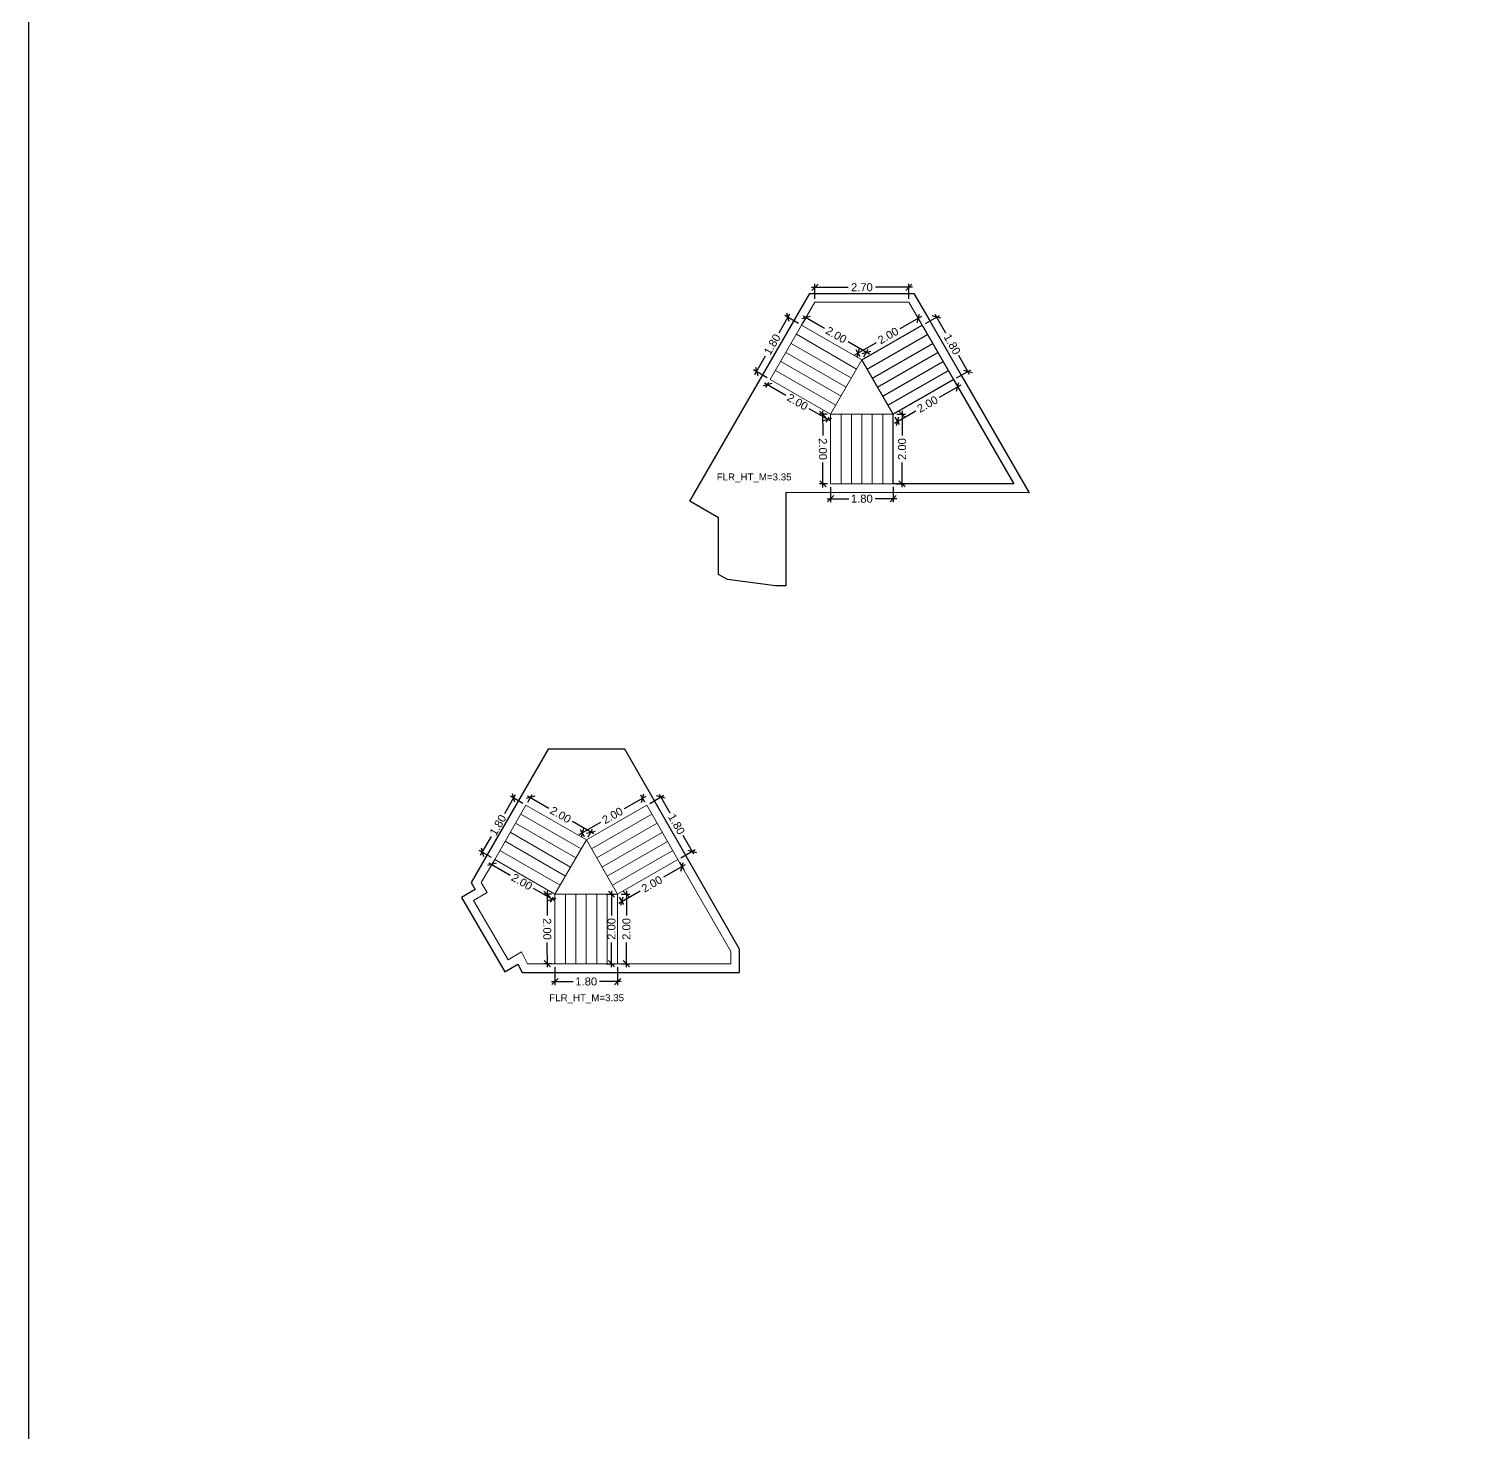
# Model space of a CAD drawing. Header units: metres. Extents: x 256329 to 886268, y -249371 to 355.
# Drawn here: x 281745.88 to 281787.55, y -559.61 to -519.28 of the extents above; entities that cross this region are included whole.
import ezdxf

# ---------------------------------------------------------------- set-up
doc = ezdxf.new("R2010")
doc.units = ezdxf.units.M
doc.header["$MEASUREMENT"] = 0
doc.header["$PDMODE"] = 35
doc.linetypes.add('CONTINOUS', pattern=[0])
doc.layers.get('0').update_dxf_attribs({"lineweight": 18})
doc.layers.get('Defpoints').update_dxf_attribs({"lineweight": 20})
for name, color, linetype in [('BLK_1_FLR_35_STAIR_1', 7, 'Continuous'), ('BLK_1_FLR_35_STAIR_2', 7, 'Continuous'), ('BLK_1_FLR_35_STAIR_2_FLIGHT_2', 7, 'Continuous'), ('BLK_1_FLR_35_STAIR_2_LANDING_2', 7, 'Continuous')]:
    doc.layers.add(name, color=color, linetype=linetype)
for name, color, linetype, lineweight in [('BLK_1_FLR_35_STAIR_1_FLIGHT_1', 7, 'Continuous', 0), ('BLK_1_FLR_35_STAIR_1_FLIGHT_2', 7, 'Continuous', 0), ('BLK_1_FLR_35_STAIR_1_FLIGHT_3', 7, 'Continuous', 0), ('BLK_1_FLR_35_STAIR_1_LANDING_1', 7, 'Continuous', 0), ('BLK_1_FLR_35_STAIR_1_LANDING_2', 7, 'Continuous', 0), ('BLK_1_FLR_35_STAIR_2_FLIGHT_1', 1, 'Continuous', 0), ('BLK_1_FLR_35_STAIR_2_FLIGHT_3', 7, 'Continuous', 0), ('BLK_1_FLR_35_STAIR_2_LANDING_1', 7, 'Continuous', 0)]:
    doc.layers.add(name, color=color, linetype=linetype, lineweight=lineweight)
doc.layers.add('SPA COMMENT', color=7, linetype='Continuous', true_color=0xeb0505)
doc.styles.get("Standard").update_dxf_attribs({"font": 'arial.ttf'})
doc.dimstyles.new('METRIC DIM', dxfattribs={"dimtxt": 0.23, "dimasz": 0.18, "dimexe": 0.1, "dimexo": 0.1, "dimgap": 0.09, "dimtad": 0, "dimzin": 0, "dimdsep": 46, "dimtxsty": 'Standard', "dimblk": 'OBLIQUE', "dimcen": 0, "dimdle": 0.1, "dimclrd": 147, "dimclre": 147, "dimclrt": 7, "dimadec": 0, "dimazin": 0, "dimtfac": 1, "dimtofl": 0, "dimtmove": 0, "dimatfit": 2, "dimfxl": 0.125, "dimtolj": 1, "dimtzin": 0, "dimarcsym": 0})

# ---------------------------------------------------------------- blocks, each defined once
blk = doc.blocks.new('_Oblique')
at = {"color": 0, "linetype": 'ByBlock', "lineweight": -2}
blk.add_line((-0.5, -0.5), (0.5, 0.5), dxfattribs=at)
blk = doc.blocks.new('*D371')
at = {"layer": 'BLK_1_FLR_35_STAIR_1_FLIGHT_2', "color": 147, "lineweight": -2, "transparency": 16777216}
for p, q in [((281760.99111, -546.251403), (281760.990926, -546.763375)), ((281762.79111, -546.252051), (281762.790926, -546.764022)), ((281760.890962, -546.663339), (281761.513462, -546.663563)), ((281762.890962, -546.664058), (281762.268462, -546.663834))]:
    blk.add_line(p, q, dxfattribs=at)
at = {"layer": 'Defpoints', "color": 0, "linetype": 'CONTINOUS', "transparency": 16777216}
for p in [(281760.991146, -546.151403, 0.042641), (281762.791146, -546.152051, 0.042641), (281762.790962, -546.664022)]:
    blk.add_point(p, dxfattribs=at)
at = {"layer": 'BLK_1_FLR_35_STAIR_1_FLIGHT_2', "color": 147, "linetype": 'CONTINOUS', "lineweight": -2, "transparency": 16777216, "xscale": 0.18, "yscale": 0.18, "zscale": 0.18}
for p, rotation in [((281760.990962, -546.663375), 179.979403), ((281762.790962, -546.664022), 359.979403)]:
    blk.add_blockref('_Oblique', p, dxfattribs=dict(at, rotation=rotation))
at = {"layer": 'BLK_1_FLR_35_STAIR_1_FLIGHT_2', "color": 7, "linetype": 'CONTINOUS', "transparency": 16777216, "insert": (281761.890962, -546.663698), "char_height": 0.23, "attachment_point": 5, "rotation": 359.9794033}
blk.add_mtext('\\A1;1.80', dxfattribs=at)
blk = doc.blocks.new('*D372')
at = {"layer": 'BLK_1_FLR_35_STAIR_1_FLIGHT_3', "color": 147, "lineweight": -2, "transparency": 16777216}
for p, q in [((281760.209023, -541.506351), (281760.336161, -541.285233)), ((281760.199624, -541.322079), (281760.81555, -541.676222)), ((281762.108166, -542.419448), (281761.49224, -542.065304)), ((281761.944182, -542.504029), (281762.07132, -542.282911))]:
    blk.add_line(p, q, dxfattribs=at)
at = {"layer": 'Defpoints', "color": 0, "linetype": 'CONTINOUS', "transparency": 16777216}
for p in [(281760.159178, -541.593042, 0.042641), (281762.021474, -542.369603), (281761.894336, -542.59072, 0.042641)]:
    blk.add_point(p, dxfattribs=at)
at = {"layer": 'BLK_1_FLR_35_STAIR_1_FLIGHT_3', "color": 147, "linetype": 'CONTINOUS', "lineweight": -2, "transparency": 16777216, "xscale": 0.18, "yscale": 0.18, "zscale": 0.18}
for p, rotation in [((281760.286315, -541.371924), 150.102044), ((281762.021474, -542.369603), 330.102044)]:
    blk.add_blockref('_Oblique', p, dxfattribs=dict(at, rotation=rotation))
at = {"layer": 'BLK_1_FLR_35_STAIR_1_FLIGHT_3', "color": 7, "linetype": 'CONTINOUS', "transparency": 16777216, "insert": (281761.153895, -541.870763), "char_height": 0.23, "attachment_point": 5, "rotation": 330.1020442}
blk.add_mtext('\\A1;2.00', dxfattribs=at)
blk = doc.blocks.new('*D373')
at = {"layer": 'BLK_1_FLR_35_STAIR_1_FLIGHT_1', "color": 147, "lineweight": -2, "transparency": 16777216}
for p, q in [((281763.578606, -541.50756), (281763.463268, -541.306841)), ((281763.599795, -541.343723), (281762.984441, -541.697322)), ((281761.692293, -542.439824), (281762.307648, -542.086225)), ((281761.844514, -542.504016), (281761.729175, -542.303297))]:
    blk.add_line(p, q, dxfattribs=at)
at = {"layer": 'Defpoints', "color": 0, "linetype": 'CONTINOUS', "transparency": 16777216}
for p in [(281763.513091, -541.393546), (281763.628429, -541.594265, 0.042641), (281761.894336, -542.59072, 0.042641)]:
    blk.add_point(p, dxfattribs=at)
at = {"layer": 'BLK_1_FLR_35_STAIR_1_FLIGHT_1', "color": 147, "linetype": 'CONTINOUS', "lineweight": -2, "transparency": 16777216, "xscale": 0.18, "yscale": 0.18, "zscale": 0.18}
for p, rotation in [((281763.513091, -541.393546), 29.88281300000001), ((281761.778998, -542.390001), 209.882813)]:
    blk.add_blockref('_Oblique', p, dxfattribs=dict(at, rotation=rotation))
at = {"layer": 'BLK_1_FLR_35_STAIR_1_FLIGHT_1', "color": 7, "linetype": 'CONTINOUS', "transparency": 16777216, "insert": (281762.646044, -541.891774), "char_height": 0.23, "attachment_point": 5, "rotation": 29.8828126}
blk.add_mtext('\\A1;2.00', dxfattribs=at)
blk = doc.blocks.new('*D374')
at = {"layer": 'BLK_1_FLR_35_STAIR_1_LANDING_2', "color": 147, "lineweight": -2, "transparency": 16777216}
for p, q in [((281760.891147, -544.151851), (281760.663868, -544.152869)), ((281760.763419, -544.052422), (281760.766597, -544.762238)), ((281760.773268, -546.252619), (281760.770091, -545.542803)), ((281760.900101, -546.15205), (281760.672822, -546.153068))]:
    blk.add_line(p, q, dxfattribs=at)
at = {"layer": 'Defpoints', "color": 0, "linetype": 'CONTINOUS', "transparency": 16777216}
for p in [(281760.991146, -544.151403, 0.042641), (281760.772821, -546.15262), (281761.0001, -546.151603, 0.042641)]:
    blk.add_point(p, dxfattribs=at)
at = {"layer": 'BLK_1_FLR_35_STAIR_1_LANDING_2', "color": 147, "linetype": 'CONTINOUS', "lineweight": -2, "transparency": 16777216, "xscale": 0.18, "yscale": 0.18, "zscale": 0.18}
for p, rotation in [((281760.763867, -544.152421), 90.256477), ((281760.772821, -546.15262), 270.256477)]:
    blk.add_blockref('_Oblique', p, dxfattribs=dict(at, rotation=rotation))
at = {"layer": 'BLK_1_FLR_35_STAIR_1_LANDING_2', "color": 7, "linetype": 'CONTINOUS', "transparency": 16777216, "insert": (281760.768344, -545.15252), "char_height": 0.23, "attachment_point": 5, "rotation": 270.2564771}
blk.add_mtext('\\A1;2.00', dxfattribs=at)
blk = doc.blocks.new('*D375')
at = {"layer": 'BLK_1_FLR_35_STAIR_1_LANDING_2', "color": 147, "lineweight": -2, "transparency": 16777216}
for p, q in [((281759.089215, -543.247016), (281759.703629, -543.601593)), ((281759.209489, -543.23867), (281759.125843, -543.383612)), ((281760.994113, -544.346329), (281760.379699, -543.991752)), ((281760.941163, -544.238015), (281760.857517, -544.382957))]:
    blk.add_line(p, q, dxfattribs=at)
at = {"layer": 'Defpoints', "color": 0, "linetype": 'CONTINOUS', "transparency": 16777216}
for p in [(281759.175827, -543.297), (281759.259473, -543.152058, 0.042641), (281760.991146, -544.151403, 0.042641)]:
    blk.add_point(p, dxfattribs=at)
at = {"layer": 'BLK_1_FLR_35_STAIR_1_LANDING_2', "color": 147, "linetype": 'CONTINOUS', "lineweight": -2, "transparency": 16777216, "xscale": 0.18, "yscale": 0.18, "zscale": 0.18}
for p, rotation in [((281759.175827, -543.297), 150.01084), ((281760.907501, -544.296345), 330.01084)]:
    blk.add_blockref('_Oblique', p, dxfattribs=dict(at, rotation=rotation))
at = {"layer": 'BLK_1_FLR_35_STAIR_1_LANDING_2', "color": 7, "linetype": 'CONTINOUS', "transparency": 16777216, "insert": (281760.041664, -543.796672), "char_height": 0.23, "attachment_point": 5, "rotation": 330.0108404}
blk.add_mtext('\\A1;2.00', dxfattribs=at)
blk = doc.blocks.new('*D376')
at = {"layer": 'BLK_1_FLR_35_STAIR_1_LANDING_1', "color": 147, "lineweight": -2, "transparency": 16777216}
for p, q in [((281764.731538, -543.313251), (281764.116184, -543.66685)), ((281764.575062, -543.241653), (281764.694656, -543.449779)), ((281762.824036, -544.409352), (281763.439391, -544.055753)), ((281762.840969, -544.238108), (281762.960564, -544.446234))]:
    blk.add_line(p, q, dxfattribs=at)
at = {"layer": 'Defpoints', "color": 0, "linetype": 'CONTINOUS', "transparency": 16777216}
for p in [(281764.525239, -543.154948, 0.042641), (281764.644833, -543.363074), (281762.791146, -544.151403, 0.042641)]:
    blk.add_point(p, dxfattribs=at)
at = {"layer": 'BLK_1_FLR_35_STAIR_1_LANDING_1', "color": 147, "linetype": 'CONTINOUS', "lineweight": -2, "transparency": 16777216, "xscale": 0.18, "yscale": 0.18, "zscale": 0.18}
for p, rotation in [((281764.644833, -543.363074), 29.88281300000001), ((281762.910741, -544.359529), 209.882813)]:
    blk.add_blockref('_Oblique', p, dxfattribs=dict(at, rotation=rotation))
at = {"layer": 'BLK_1_FLR_35_STAIR_1_LANDING_1', "color": 7, "linetype": 'CONTINOUS', "transparency": 16777216, "insert": (281763.777787, -543.861302), "char_height": 0.23, "attachment_point": 5, "rotation": 29.8828126}
blk.add_mtext('\\A1;2.00', dxfattribs=at)
blk = doc.blocks.new('*D377')
at = {"layer": 'BLK_1_FLR_35_STAIR_1_LANDING_1', "color": 147, "lineweight": -2, "transparency": 16777216}
for p, q in [((281762.891146, -544.151403), (281763.146797, -544.151403)), ((281763.046797, -544.051403), (281763.046797, -544.761117)), ((281763.046797, -546.251403), (281763.046797, -545.54169)), ((281762.891146, -546.151403), (281763.146797, -546.151403))]:
    blk.add_line(p, q, dxfattribs=at)
at = {"layer": 'Defpoints', "color": 0, "linetype": 'CONTINOUS', "transparency": 16777216}
for p in [(281762.791146, -544.151403, 0.042641), (281762.791146, -546.151403, 0.042641), (281763.046797, -546.151403)]:
    blk.add_point(p, dxfattribs=at)
at = {"layer": 'BLK_1_FLR_35_STAIR_1_LANDING_1', "color": 147, "linetype": 'CONTINOUS', "lineweight": -2, "transparency": 16777216, "xscale": 0.18, "yscale": 0.18, "zscale": 0.18}
for p, rotation in [((281763.046797, -544.151403), 90), ((281763.046797, -546.151403), 270)]:
    blk.add_blockref('_Oblique', p, dxfattribs=dict(at, rotation=rotation))
at = {"layer": 'BLK_1_FLR_35_STAIR_1_LANDING_1', "color": 7, "linetype": 'CONTINOUS', "transparency": 16777216, "insert": (281763.046797, -545.151404), "char_height": 0.23, "attachment_point": 5, "rotation": 90}
blk.add_mtext('\\A1;2.00', dxfattribs=at)
blk = doc.blocks.new('*D378')
at = {"layer": 'BLK_1_FLR_35_STAIR_1_FLIGHT_3', "color": 147, "lineweight": -2, "transparency": 16777216}
for p, q in [((281759.853232, -541.301024), (281759.542084, -541.840184)), ((281760.072566, -541.543058), (281759.716636, -541.337652)), ((281758.85356, -543.033264), (281759.164708, -542.494104)), ((281759.172861, -543.102074), (281758.816931, -542.896668))]:
    blk.add_line(p, q, dxfattribs=at)
at = {"layer": 'Defpoints', "color": 0, "linetype": 'CONTINOUS', "transparency": 16777216}
for p in [(281760.159178, -541.593042, 0.042641), (281758.903543, -542.946652), (281759.259473, -543.152058, 0.042641)]:
    blk.add_point(p, dxfattribs=at)
at = {"layer": 'BLK_1_FLR_35_STAIR_1_FLIGHT_3', "color": 147, "linetype": 'CONTINOUS', "lineweight": -2, "transparency": 16777216, "xscale": 0.18, "yscale": 0.18, "zscale": 0.18}
for p, rotation in [((281759.803248, -541.387636), 60.01084000000001), ((281758.903543, -542.946652), 240.01084)]:
    blk.add_blockref('_Oblique', p, dxfattribs=dict(at, rotation=rotation))
at = {"layer": 'BLK_1_FLR_35_STAIR_1_FLIGHT_3', "color": 7, "linetype": 'CONTINOUS', "transparency": 16777216, "insert": (281759.353396, -542.167144), "char_height": 0.23, "attachment_point": 5, "rotation": 60.0108404}
blk.add_mtext('\\A1;1.80', dxfattribs=at)
blk = doc.blocks.new('*D379')
at = {"layer": 'BLK_1_FLR_35_STAIR_1_FLIGHT_1', "color": 147, "lineweight": -2, "transparency": 16777216}
for p, q in [((281763.715134, -541.544442), (281764.124257, -541.309349)), ((281763.98773, -541.272467), (281764.297876, -541.812203)), ((281764.984185, -543.00656), (281764.674038, -542.466823)), ((281764.611943, -543.105125), (281765.021067, -542.870032))]:
    blk.add_line(p, q, dxfattribs=at)
at = {"layer": 'Defpoints', "color": 0, "linetype": 'CONTINOUS', "transparency": 16777216}
for p in [(281763.628429, -541.594265, 0.042641), (281764.934362, -542.919855), (281764.525239, -543.154948, 0.042641)]:
    blk.add_point(p, dxfattribs=at)
at = {"layer": 'BLK_1_FLR_35_STAIR_1_FLIGHT_1', "color": 147, "linetype": 'CONTINOUS', "lineweight": -2, "transparency": 16777216, "xscale": 0.18, "yscale": 0.18, "zscale": 0.18}
for p, rotation in [((281764.037552, -541.359172), 119.882813), ((281764.934362, -542.919855), 299.882813)]:
    blk.add_blockref('_Oblique', p, dxfattribs=dict(at, rotation=rotation))
at = {"layer": 'BLK_1_FLR_35_STAIR_1_FLIGHT_1', "color": 7, "linetype": 'CONTINOUS', "transparency": 16777216, "insert": (281764.485957, -542.139513), "char_height": 0.23, "attachment_point": 5, "rotation": 299.8828126}
blk.add_mtext('\\A1;1.80', dxfattribs=at)
blk = doc.blocks.new('*D380')
at = {"layer": 'BLK_1_FLR_35_STAIR_2_FLIGHT_2', "color": 147, "lineweight": -2, "transparency": 16777216}
for p, q in [((281771.636831, -527.748724), (281772.045954, -527.513631)), ((281771.909427, -527.476749), (281772.219574, -528.016485)), ((281772.905882, -529.210842), (281772.595735, -528.671105)), ((281772.533641, -529.309407), (281772.942764, -529.074314))]:
    blk.add_line(p, q, dxfattribs=at)
at = {"layer": 'Defpoints', "color": 0, "linetype": 'CONTINOUS', "transparency": 16777216}
for p in [(281771.550126, -527.798547, 0.042641), (281772.856059, -529.124137), (281772.446936, -529.35923, 0.042641)]:
    blk.add_point(p, dxfattribs=at)
at = {"layer": 'BLK_1_FLR_35_STAIR_2_FLIGHT_2', "color": 147, "linetype": 'CONTINOUS', "lineweight": -2, "transparency": 16777216, "xscale": 0.18, "yscale": 0.18, "zscale": 0.18}
for p, rotation in [((281771.95925, -527.563454), 119.882813), ((281772.856059, -529.124137), 299.882813)]:
    blk.add_blockref('_Oblique', p, dxfattribs=dict(at, rotation=rotation))
at = {"layer": 'BLK_1_FLR_35_STAIR_2_FLIGHT_2', "color": 7, "linetype": 'CONTINOUS', "transparency": 16777216, "insert": (281772.407655, -528.343795), "char_height": 0.23, "attachment_point": 5, "rotation": 299.8828126}
blk.add_mtext('\\A1;1.80', dxfattribs=at)
blk = doc.blocks.new('*D381')
at = {"layer": 'BLK_1_FLR_35_STAIR_2_LANDING_1', "color": 147, "lineweight": -2, "transparency": 16777216}
for p, q in [((281768.121321, -527.526361), (281768.737247, -527.880504)), ((281768.130721, -527.710633), (281768.257858, -527.489515)), ((281770.029863, -528.62373), (281769.413937, -528.269586)), ((281769.865879, -528.708311), (281769.993017, -528.487193))]:
    blk.add_line(p, q, dxfattribs=at)
at = {"layer": 'Defpoints', "color": 0, "linetype": 'CONTINOUS', "transparency": 16777216}
for p in [(281768.080875, -527.797324, 0.042641), (281769.816034, -528.795002, 0.042641), (281769.943172, -528.573884)]:
    blk.add_point(p, dxfattribs=at)
at = {"layer": 'BLK_1_FLR_35_STAIR_2_LANDING_1', "color": 147, "linetype": 'CONTINOUS', "lineweight": -2, "transparency": 16777216, "xscale": 0.18, "yscale": 0.18, "zscale": 0.18}
for p, rotation in [((281768.208013, -527.576206), 150.102044), ((281769.943172, -528.573884), 330.102044)]:
    blk.add_blockref('_Oblique', p, dxfattribs=dict(at, rotation=rotation))
at = {"layer": 'BLK_1_FLR_35_STAIR_2_LANDING_1', "color": 7, "linetype": 'CONTINOUS', "transparency": 16777216, "insert": (281769.075592, -528.075045), "char_height": 0.23, "attachment_point": 5, "rotation": 330.1020442}
blk.add_mtext('\\A1;2.00', dxfattribs=at)
blk = doc.blocks.new('*D382')
at = {"layer": 'BLK_1_FLR_35_STAIR_2_FLIGHT_2', "color": 147, "lineweight": -2, "transparency": 16777216}
for p, q in [((281771.521492, -527.548005), (281770.906138, -527.901604)), ((281771.500303, -527.711842), (281771.384965, -527.511123)), ((281769.613991, -528.644106), (281770.229345, -528.290507)), ((281769.766211, -528.708298), (281769.650873, -528.507579))]:
    blk.add_line(p, q, dxfattribs=at)
at = {"layer": 'Defpoints', "color": 0, "linetype": 'CONTINOUS', "transparency": 16777216}
for p in [(281771.434788, -527.597828), (281771.550126, -527.798547, 0.042641), (281769.816034, -528.795002, 0.042641)]:
    blk.add_point(p, dxfattribs=at)
at = {"layer": 'BLK_1_FLR_35_STAIR_2_FLIGHT_2', "color": 147, "linetype": 'CONTINOUS', "lineweight": -2, "transparency": 16777216, "xscale": 0.18, "yscale": 0.18, "zscale": 0.18}
for p, rotation in [((281771.434788, -527.597828), 29.88281300000001), ((281769.700695, -528.594283), 209.882813)]:
    blk.add_blockref('_Oblique', p, dxfattribs=dict(at, rotation=rotation))
at = {"layer": 'BLK_1_FLR_35_STAIR_2_FLIGHT_2', "color": 7, "linetype": 'CONTINOUS', "transparency": 16777216, "insert": (281770.567742, -528.096056), "char_height": 0.23, "attachment_point": 5, "rotation": 29.8828126}
blk.add_mtext('\\A1;2.00', dxfattribs=at)
blk = doc.blocks.new('*D383')
at = {"layer": 'BLK_1_FLR_35_STAIR_2_FLIGHT_3', "color": 147, "lineweight": -2, "transparency": 16777216}
for p, q in [((281768.812845, -530.356133), (281768.585565, -530.357151)), ((281768.685117, -530.256704), (281768.688294, -530.96652)), ((281768.694965, -532.456901), (281768.691788, -531.747085)), ((281768.821798, -532.356332), (281768.594519, -532.35735))]:
    blk.add_line(p, q, dxfattribs=at)
at = {"layer": 'Defpoints', "color": 0, "linetype": 'CONTINOUS', "transparency": 16777216}
for p in [(281768.912844, -530.355685, 0.042641), (281768.694518, -532.356902), (281768.921797, -532.355884, 0.042641)]:
    blk.add_point(p, dxfattribs=at)
at = {"layer": 'BLK_1_FLR_35_STAIR_2_FLIGHT_3', "color": 147, "linetype": 'CONTINOUS', "lineweight": -2, "transparency": 16777216, "xscale": 0.18, "yscale": 0.18, "zscale": 0.18}
for p, rotation in [((281768.685564, -530.356703), 90.256477), ((281768.694518, -532.356902), 270.256477)]:
    blk.add_blockref('_Oblique', p, dxfattribs=dict(at, rotation=rotation))
at = {"layer": 'BLK_1_FLR_35_STAIR_2_FLIGHT_3', "color": 7, "linetype": 'CONTINOUS', "transparency": 16777216, "insert": (281768.690041, -531.356802), "char_height": 0.23, "attachment_point": 5, "rotation": 270.2564771}
blk.add_mtext('\\A1;2.00', dxfattribs=at)
blk = doc.blocks.new('*D384')
at = {"layer": 'BLK_1_FLR_35_STAIR_2_FLIGHT_1', "color": 147, "lineweight": -2, "transparency": 16777216}
for p, q in [((281767.010912, -529.451298), (281767.625326, -529.805875)), ((281767.131186, -529.442952), (281767.047541, -529.587894)), ((281768.91581, -530.550611), (281768.301396, -530.196034)), ((281768.86286, -530.442297), (281768.779214, -530.587239))]:
    blk.add_line(p, q, dxfattribs=at)
at = {"layer": 'Defpoints', "color": 0, "linetype": 'CONTINOUS', "transparency": 16777216}
for p in [(281767.097524, -529.501282), (281767.18117, -529.35634, 0.042641), (281768.912844, -530.355685, 0.042641)]:
    blk.add_point(p, dxfattribs=at)
at = {"layer": 'BLK_1_FLR_35_STAIR_2_FLIGHT_1', "color": 147, "linetype": 'CONTINOUS', "lineweight": -2, "transparency": 16777216, "xscale": 0.18, "yscale": 0.18, "zscale": 0.18}
for p, rotation in [((281767.097524, -529.501282), 150.01084), ((281768.829198, -530.500627), 330.01084)]:
    blk.add_blockref('_Oblique', p, dxfattribs=dict(at, rotation=rotation))
at = {"layer": 'BLK_1_FLR_35_STAIR_2_FLIGHT_1', "color": 7, "linetype": 'CONTINOUS', "transparency": 16777216, "insert": (281767.963361, -530.000954), "char_height": 0.23, "attachment_point": 5, "rotation": 330.0108404}
blk.add_mtext('\\A1;2.00', dxfattribs=at)
blk = doc.blocks.new('*D385')
at = {"layer": 'BLK_1_FLR_35_STAIR_2_LANDING_2', "color": 147, "lineweight": -2, "transparency": 16777216}
for p, q in [((281772.653235, -529.517533), (281772.037881, -529.871132)), ((281772.496759, -529.445935), (281772.616353, -529.654061)), ((281770.745733, -530.613634), (281771.361088, -530.260035)), ((281770.762666, -530.44239), (281770.882261, -530.650516))]:
    blk.add_line(p, q, dxfattribs=at)
at = {"layer": 'Defpoints', "color": 0, "linetype": 'CONTINOUS', "transparency": 16777216}
for p in [(281772.446936, -529.35923, 0.042641), (281772.566531, -529.567356), (281770.712844, -530.355685, 0.042641)]:
    blk.add_point(p, dxfattribs=at)
at = {"layer": 'BLK_1_FLR_35_STAIR_2_LANDING_2', "color": 147, "linetype": 'CONTINOUS', "lineweight": -2, "transparency": 16777216, "xscale": 0.18, "yscale": 0.18, "zscale": 0.18}
for p, rotation in [((281772.566531, -529.567356), 29.88281300000001), ((281770.832438, -530.563811), 209.882813)]:
    blk.add_blockref('_Oblique', p, dxfattribs=dict(at, rotation=rotation))
at = {"layer": 'BLK_1_FLR_35_STAIR_2_LANDING_2', "color": 7, "linetype": 'CONTINOUS', "transparency": 16777216, "insert": (281771.699484, -530.065584), "char_height": 0.23, "attachment_point": 5, "rotation": 29.8828126}
blk.add_mtext('\\A1;2.00', dxfattribs=at)
blk = doc.blocks.new('*D386')
at = {"layer": 'BLK_1_FLR_35_STAIR_2_LANDING_2', "color": 147, "lineweight": -2, "transparency": 16777216}
for p, q in [((281770.812844, -530.355685), (281771.068494, -530.355685)), ((281770.968494, -530.255685), (281770.968494, -530.965399)), ((281770.968494, -532.455685), (281770.968494, -531.745972)), ((281770.812844, -532.355685), (281771.068494, -532.355685))]:
    blk.add_line(p, q, dxfattribs=at)
at = {"layer": 'Defpoints', "color": 0, "linetype": 'CONTINOUS', "transparency": 16777216}
for p in [(281770.712844, -530.355685, 0.042641), (281770.712844, -532.355685, 0.042641), (281770.968494, -532.355685)]:
    blk.add_point(p, dxfattribs=at)
at = {"layer": 'BLK_1_FLR_35_STAIR_2_LANDING_2', "color": 147, "linetype": 'CONTINOUS', "lineweight": -2, "transparency": 16777216, "xscale": 0.18, "yscale": 0.18, "zscale": 0.18}
for p, rotation in [((281770.968494, -530.355685), 90), ((281770.968494, -532.355685), 270)]:
    blk.add_blockref('_Oblique', p, dxfattribs=dict(at, rotation=rotation))
at = {"layer": 'BLK_1_FLR_35_STAIR_2_LANDING_2', "color": 7, "linetype": 'CONTINOUS', "transparency": 16777216, "insert": (281770.968494, -531.355685), "char_height": 0.23, "attachment_point": 5, "rotation": 90}
blk.add_mtext('\\A1;2.00', dxfattribs=at)
blk = doc.blocks.new('*D387')
at = {"layer": 'BLK_1_FLR_35_STAIR_2_FLIGHT_1', "color": 147, "lineweight": -2, "transparency": 16777216}
for p, q in [((281767.735352, -527.482466), (281767.424204, -528.021626)), ((281767.994263, -527.74734), (281767.598756, -527.519094)), ((281766.735679, -529.214706), (281767.046827, -528.675546)), ((281767.094558, -529.306356), (281766.699051, -529.07811))]:
    blk.add_line(p, q, dxfattribs=at)
at = {"layer": 'Defpoints', "color": 0, "linetype": 'CONTINOUS', "transparency": 16777216}
for p in [(281768.080875, -527.797324, 0.042641), (281766.785663, -529.128094), (281767.18117, -529.35634, 0.042641)]:
    blk.add_point(p, dxfattribs=at)
at = {"layer": 'BLK_1_FLR_35_STAIR_2_FLIGHT_1', "color": 147, "linetype": 'CONTINOUS', "lineweight": -2, "transparency": 16777216, "xscale": 0.18, "yscale": 0.18, "zscale": 0.18}
for p, rotation in [((281767.685368, -527.569078), 60.01084000000001), ((281766.785663, -529.128094), 240.01084)]:
    blk.add_blockref('_Oblique', p, dxfattribs=dict(at, rotation=rotation))
at = {"layer": 'BLK_1_FLR_35_STAIR_2_FLIGHT_1', "color": 7, "linetype": 'CONTINOUS', "transparency": 16777216, "insert": (281767.235516, -528.348586), "char_height": 0.23, "attachment_point": 5, "rotation": 60.0108404}
blk.add_mtext('\\A1;1.80', dxfattribs=at)
blk = doc.blocks.new('*D388')
at = {"layer": 'BLK_1_FLR_35_STAIR_2_FLIGHT_3', "color": 147, "lineweight": -2, "transparency": 16777216}
for p, q in [((281768.912844, -532.455685), (281768.912844, -532.882864)), ((281770.712844, -532.441887), (281770.712844, -532.882864)), ((281768.812844, -532.782864), (281769.435344, -532.782864)), ((281770.812844, -532.782864), (281770.190344, -532.782864))]:
    blk.add_line(p, q, dxfattribs=at)
at = {"layer": 'Defpoints', "color": 0, "linetype": 'CONTINOUS', "transparency": 16777216}
for p in [(281768.912844, -532.355685, 0.042641), (281770.712844, -532.341887, 0.042641), (281770.712844, -532.782864)]:
    blk.add_point(p, dxfattribs=at)
at = {"layer": 'BLK_1_FLR_35_STAIR_2_FLIGHT_3', "color": 147, "linetype": 'CONTINOUS', "lineweight": -2, "transparency": 16777216, "xscale": 0.18, "yscale": 0.18, "zscale": 0.18, "rotation": 180}
blk.add_blockref('_Oblique', (281768.912844, -532.782864), dxfattribs=at)
at = {"layer": 'BLK_1_FLR_35_STAIR_2_FLIGHT_3', "color": 147, "linetype": 'CONTINOUS', "lineweight": -2, "transparency": 16777216, "xscale": 0.18, "yscale": 0.18, "zscale": 0.18}
blk.add_blockref('_Oblique', (281770.712844, -532.782864), dxfattribs=at)
at = {"layer": 'BLK_1_FLR_35_STAIR_2_FLIGHT_3', "color": 7, "linetype": 'CONTINOUS', "transparency": 16777216, "insert": (281769.812844, -532.782864), "char_height": 0.23, "attachment_point": 5}
blk.add_mtext('\\A1;1.80', dxfattribs=at)
blk = doc.blocks.new('*D389')
at = {"layer": 'BLK_1_FLR_35_STAIR_2_LANDING_1', "color": 147, "lineweight": -2, "transparency": 16777216}
for p, q in [((281768.364193, -526.704894), (281769.423377, -526.704894)), ((281768.464193, -527.034109), (281768.464193, -526.604894)), ((281771.263133, -526.704894), (281770.20395, -526.704894)), ((281771.163133, -527.034773), (281771.163133, -526.604894))]:
    blk.add_line(p, q, dxfattribs=at)
at = {"layer": 'Defpoints', "color": 0, "linetype": 'CONTINOUS', "transparency": 16777216}
for p in [(281771.163133, -526.704894), (281768.464193, -527.134109, 0.042641), (281771.163133, -527.134773, 0.042641)]:
    blk.add_point(p, dxfattribs=at)
at = {"layer": 'BLK_1_FLR_35_STAIR_2_LANDING_1', "color": 147, "linetype": 'CONTINOUS', "lineweight": -2, "transparency": 16777216, "xscale": 0.18, "yscale": 0.18, "zscale": 0.18, "rotation": 180}
blk.add_blockref('_Oblique', (281768.464193, -526.704894), dxfattribs=at)
at = {"layer": 'BLK_1_FLR_35_STAIR_2_LANDING_1', "color": 147, "linetype": 'CONTINOUS', "lineweight": -2, "transparency": 16777216, "xscale": 0.18, "yscale": 0.18, "zscale": 0.18}
blk.add_blockref('_Oblique', (281771.163133, -526.704894), dxfattribs=at)
at = {"layer": 'BLK_1_FLR_35_STAIR_2_LANDING_1', "color": 7, "linetype": 'CONTINOUS', "transparency": 16777216, "insert": (281769.813663, -526.704894), "char_height": 0.23, "attachment_point": 5}
blk.add_mtext('\\A1;2.70', dxfattribs=at)
blk = doc.blocks.new('*D390')
at = {"layer": 'BLK_1_FLR_35_STAIR_1_FLIGHT_2', "color": 147, "lineweight": -2, "transparency": 16777216}
for p, q in [((281762.462055, -544.151403), (281762.717706, -544.151403)), ((281762.617706, -544.051403), (281762.617706, -544.761117)), ((281762.617706, -546.251403), (281762.617706, -545.54169)), ((281762.462055, -546.151403), (281762.717706, -546.151403))]:
    blk.add_line(p, q, dxfattribs=at)
at = {"layer": 'Defpoints', "color": 0, "linetype": 'CONTINOUS', "transparency": 16777216}
for p in [(281762.362055, -544.151403, 0.042641), (281762.362055, -546.151403, 0.042641), (281762.617706, -546.151403)]:
    blk.add_point(p, dxfattribs=at)
at = {"layer": 'BLK_1_FLR_35_STAIR_1_FLIGHT_2', "color": 147, "linetype": 'CONTINOUS', "lineweight": -2, "transparency": 16777216, "xscale": 0.18, "yscale": 0.18, "zscale": 0.18}
for p, rotation in [((281762.617706, -544.151403), 90), ((281762.617706, -546.151403), 270)]:
    blk.add_blockref('_Oblique', p, dxfattribs=dict(at, rotation=rotation))
at = {"layer": 'BLK_1_FLR_35_STAIR_1_FLIGHT_2', "color": 7, "linetype": 'CONTINOUS', "transparency": 16777216, "insert": (281762.617706, -545.151404), "char_height": 0.23, "attachment_point": 5, "rotation": 90}
blk.add_mtext('\\A1;2.00', dxfattribs=at)

msp = doc.modelspace()

# ---------------------------------------------------------------- linework, layer by layer
at = {"layer": 'BLK_1_FLR_35_STAIR_1', "color": 7, "linetype": 'CONTINOUS'}
msp.add_lwpolyline([(281762.996677, -539.986412), (281760.793885, -539.986412), (281758.582322, -543.818626), (281758.695453, -544.014425), (281758.306928, -544.244186), (281759.55262, -546.382367), (281759.928494, -546.165977), (281760.048227, -546.404683), (281766.29997, -546.406247), (281766.300137, -545.735295)], close=True, dxfattribs=at)
at = {"layer": 'BLK_1_FLR_35_STAIR_1_FLIGHT_1', "color": 3, "linetype": 'CONTINOUS'}
for p, q in [((281761.894336, -542.59072), (281763.628429, -541.594265)), ((281762.043805, -542.850834), (281763.777897, -541.854379)), ((281762.193273, -543.110948), (281763.927366, -542.114493)), ((281762.342741, -543.371062), (281764.076834, -542.374607)), ((281762.49221, -543.631176), (281764.226302, -542.63472)), ((281762.641678, -543.89129), (281764.37577, -542.894834)), ((281762.791146, -544.151403), (281764.525239, -543.154948))]:
    msp.add_line(p, q, dxfattribs=at)
at = {"layer": 'BLK_1_FLR_35_STAIR_1_FLIGHT_1', "color": 7, "linetype": 'CONTINOUS'}
msp.add_lwpolyline([(281763.628429, -541.594265), (281764.525239, -543.154948), (281762.791146, -544.151403), (281761.894336, -542.59072), (281763.628429, -541.594265)], dxfattribs=at)
at = {"layer": 'BLK_1_FLR_35_STAIR_1_FLIGHT_2', "color": 3, "linetype": 'CONTINOUS'}
for p, q in [((281760.991146, -544.151403), (281760.991146, -546.151403)), ((281761.291146, -544.151403), (281761.291146, -546.151403)), ((281761.591146, -544.151403), (281761.591146, -546.151403)), ((281761.891146, -544.151403), (281761.891146, -546.151403)), ((281762.191146, -544.151403), (281762.191146, -546.151403)), ((281762.491146, -544.151403), (281762.491146, -546.151403)), ((281762.791146, -544.151403), (281762.791146, -546.151403))]:
    msp.add_line(p, q, dxfattribs=at)
at = {"layer": 'BLK_1_FLR_35_STAIR_1_FLIGHT_2', "color": 7, "linetype": 'CONTINOUS'}
msp.add_lwpolyline([(281760.991146, -544.151403), (281762.791146, -544.151403), (281762.791146, -546.151403), (281760.991146, -546.151403)], close=True, dxfattribs=at)
at = {"layer": 'BLK_1_FLR_35_STAIR_1_FLIGHT_3', "color": 3, "linetype": 'CONTINOUS'}
for p, q in [((281761.894336, -542.59072), (281760.159178, -541.593042)), ((281761.59095, -543.11206), (281759.859276, -542.112714)), ((281761.7409, -542.852224), (281760.009227, -541.852878)), ((281761.440999, -543.371896), (281759.709325, -542.37255)), ((281761.141097, -543.891568), (281759.409423, -542.892222)), ((281761.291048, -543.631732), (281759.559374, -542.632386)), ((281760.991146, -544.151403), (281759.259473, -543.152058))]:
    msp.add_line(p, q, dxfattribs=at)
at = {"layer": 'BLK_1_FLR_35_STAIR_1_FLIGHT_3', "ltscale": 0.05}
msp.add_lwpolyline([(281761.894336, -542.59072), (281760.991146, -544.151403), (281759.259473, -543.152058), (281760.159178, -541.593042), (281761.894336, -542.59072)], dxfattribs=at)
at = {"layer": 'BLK_1_FLR_35_STAIR_1_LANDING_1', "color": 7, "linetype": 'CONTINOUS'}
msp.add_lwpolyline([(281762.791146, -544.151403), (281764.525239, -543.154948), (281766.046802, -545.802865), (281766.046714, -546.152865), (281762.791146, -546.151403), (281762.791146, -544.151403)], dxfattribs=at)
at = {"layer": 'BLK_1_FLR_35_STAIR_1_LANDING_2', "color": 7, "linetype": 'CONTINOUS'}
msp.add_lwpolyline([(281760.991146, -544.151403), (281760.991146, -546.151403), (281760.204584, -546.151403), (281760.03463, -545.812576), (281759.645809, -546.039101), (281758.6525, -544.334125), (281759.040248, -544.104824), (281758.874842, -543.81855), (281759.259473, -543.152058), (281760.989933, -544.153501)], dxfattribs=at)
at = {"layer": 'BLK_1_FLR_35_STAIR_2', "color": 7, "linetype": 'CONTINOUS'}
msp.add_lwpolyline([(281768.317997, -526.880755), (281771.308692, -526.881489), (281771.769369, -527.671646), (281772.666438, -529.232781), (281774.617248, -532.610667), (281767.624846, -532.607641), (281767.624176, -535.284233), (281767.334884, -535.28416), (281765.949701, -535.106595), (281765.696369, -534.960384), (281765.696681, -533.337443), (281764.865716, -532.857233)], close=True, dxfattribs=at)
at = {"layer": 'BLK_1_FLR_35_STAIR_2_FLIGHT_1', "color": 3, "linetype": 'CONTINOUS'}
for p, q in [((281769.816034, -528.795002), (281768.080875, -527.797324)), ((281769.512647, -529.316341), (281767.780973, -528.316996)), ((281769.662598, -529.056505), (281767.930924, -528.05716)), ((281769.362696, -529.576177), (281767.631022, -528.576832)), ((281769.062794, -530.095849), (281767.331121, -529.096504)), ((281769.212745, -529.836013), (281767.481072, -528.836668)), ((281768.912844, -530.355685), (281767.18117, -529.35634))]:
    msp.add_line(p, q, dxfattribs=at)
at = {"layer": 'BLK_1_FLR_35_STAIR_2_FLIGHT_1', "color": 7, "ltscale": 0.05}
msp.add_lwpolyline([(281769.816034, -528.795002), (281768.912844, -530.355685), (281767.18117, -529.35634), (281768.080875, -527.797324), (281769.816034, -528.795002)], dxfattribs=at)
at = {"layer": 'BLK_1_FLR_35_STAIR_2_FLIGHT_2', "color": 3, "linetype": 'CONTINOUS'}
for p, q in [((281769.816034, -528.795002), (281771.550126, -527.798547)), ((281769.965502, -529.055116), (281771.699595, -528.058661)), ((281770.11497, -529.31523), (281771.849063, -528.318775)), ((281770.264439, -529.575344), (281771.998531, -528.578889)), ((281770.413907, -529.835458), (281772.147999, -528.839002)), ((281770.563375, -530.095572), (281772.297468, -529.099116)), ((281770.712844, -530.355685), (281772.446936, -529.35923))]:
    msp.add_line(p, q, dxfattribs=at)
at = {"layer": 'BLK_1_FLR_35_STAIR_2_FLIGHT_2', "color": 7, "linetype": 'CONTINOUS'}
msp.add_lwpolyline([(281771.550126, -527.798547), (281772.446936, -529.35923), (281770.712844, -530.355685), (281769.816034, -528.795002), (281771.550126, -527.798547)], dxfattribs=at)
at = {"layer": 'BLK_1_FLR_35_STAIR_2_FLIGHT_3', "color": 3, "linetype": 'CONTINOUS'}
for p, q in [((281768.912844, -530.355685), (281768.912844, -532.355685)), ((281769.212844, -530.355685), (281769.212844, -532.355685)), ((281769.512844, -530.355685), (281769.512844, -532.355685)), ((281769.812844, -530.355685), (281769.812844, -532.355685)), ((281770.112844, -530.355685), (281770.112844, -532.355685)), ((281770.412844, -530.355685), (281770.412844, -532.355685)), ((281770.712844, -530.355685), (281770.712844, -532.355685))]:
    msp.add_line(p, q, dxfattribs=at)
at = {"layer": 'BLK_1_FLR_35_STAIR_2_FLIGHT_3', "color": 7, "linetype": 'CONTINOUS'}
msp.add_lwpolyline([(281768.912844, -530.355685), (281770.712844, -530.355685), (281770.712844, -532.355685), (281768.912844, -532.355685)], close=True, dxfattribs=at)
at = {"layer": 'BLK_1_FLR_35_STAIR_2_LANDING_1', "ltscale": 0.05}
msp.add_lwpolyline([(281768.464193, -527.134109), (281771.163133, -527.134773), (281771.550126, -527.798547), (281769.816034, -528.795002), (281768.080875, -527.797324), (281768.464193, -527.134109)], dxfattribs=at)
at = {"layer": 'BLK_1_FLR_35_STAIR_2_LANDING_2', "ltscale": 0.05}
msp.add_lwpolyline([(281770.712844, -530.355685), (281772.446936, -529.35923), (281774.177878, -532.356409), (281770.712844, -532.356409), (281770.712844, -530.355685)], dxfattribs=at)
at = {"layer": 'SPA COMMENT'}
msp.add_lwpolyline([(281860.317546, -923.441005), (281745.876506, -923.441005), (281745.876506, 21.834427), (281860.317546, 21.834427)], close=True, dxfattribs=at)

# ---------------------------------------------------------------- texts
at = {"layer": 'BLK_1_FLR_35_STAIR_1', "color": 7, "linetype": 'CONTINOUS', "insert": (281760.82661, -547.029164, -0.042641), "char_height": 0.2, "attachment_point": 1}
msp.add_mtext_dynamic_manual_height_columns('FLR_HT_M=3.35', width=2.272281, gutter_width=0.405, heights=[0.300679], dxfattribs=at)
at = {"layer": 'BLK_1_FLR_35_STAIR_2', "color": 7, "linetype": 'CONTINOUS', "insert": (281765.640684, -532.057684, -0.042641), "char_height": 0.2, "attachment_point": 1}
msp.add_mtext_dynamic_manual_height_columns('FLR_HT_M=3.35', width=2.272281, gutter_width=0.405, heights=[0.300679], dxfattribs=at)

# ---------------------------------------------------------------- dimensions: what is measured, and where the dimension line sits
at = {"layer": 'BLK_1_FLR_35_STAIR_1_FLIGHT_1', "color": 2, "linetype": 'CONTINOUS'}
dim = msp.add_aligned_dim(p1=(281761.894336, -542.59072), p2=(281763.628429, -541.594265), distance=0.231497, dimstyle='METRIC DIM', override={"dimfxl": 0.18}, dxfattribs=at)
dim.commit()
dim.dimension.update_dxf_attribs({"geometry": '*D373', "text_midpoint": (281762.646044, -541.891774, -0.042641)})
at = {"layer": 'BLK_1_FLR_35_STAIR_1_FLIGHT_1', "color": 1, "linetype": 'CONTINOUS'}
dim = msp.add_aligned_dim(p1=(281763.628429, -541.594265), p2=(281764.525239, -543.154948), distance=0.471858, dimstyle='METRIC DIM', override={"dimfxl": 0.18}, dxfattribs=at)
dim.commit()
dim.dimension.update_dxf_attribs({"geometry": '*D379', "text_midpoint": (281764.485957, -542.139513, -0.042641)})
at = {"layer": 'BLK_1_FLR_35_STAIR_1_FLIGHT_2', "color": 2, "linetype": 'CONTINOUS'}
dim = msp.add_aligned_dim(p1=(281762.362055, -544.151403), p2=(281762.362055, -546.151403), distance=0.255651, dimstyle='METRIC DIM', override={"dimfxl": 0.18}, dxfattribs=at)
dim.commit()
dim.dimension.update_dxf_attribs({"geometry": '*D390', "text_midpoint": (281762.617706, -545.151404, -0.042641)})
at = {"layer": 'BLK_1_FLR_35_STAIR_1_FLIGHT_2', "color": 1, "linetype": 'CONTINOUS'}
dim = msp.add_aligned_dim(p1=(281760.991146, -546.151403), p2=(281762.791146, -546.152051), distance=-0.511971, dimstyle='METRIC DIM', override={"dimfxl": 0.18}, dxfattribs=at)
dim.commit()
dim.dimension.update_dxf_attribs({"geometry": '*D371', "text_midpoint": (281761.890962, -546.663698, -0.042641)})
at = {"layer": 'BLK_1_FLR_35_STAIR_1_FLIGHT_3', "color": 1, "linetype": 'CONTINOUS'}
dim = msp.add_aligned_dim(p1=(281760.159178, -541.593042), p2=(281759.259473, -543.152058), distance=-0.410947, dimstyle='METRIC DIM', override={"dimfxl": 0.18}, dxfattribs=at)
dim.commit()
dim.dimension.update_dxf_attribs({"geometry": '*D378', "text_midpoint": (281759.353396, -542.167144, -0.042641)})
at = {"layer": 'BLK_1_FLR_35_STAIR_1_FLIGHT_3', "color": 2, "linetype": 'CONTINOUS'}
dim = msp.add_aligned_dim(p1=(281760.159178, -541.593042), p2=(281761.894336, -542.59072), distance=0.255062, dimstyle='METRIC DIM', override={"dimfxl": 0.18}, dxfattribs=at)
dim.commit()
dim.dimension.update_dxf_attribs({"geometry": '*D372', "text_midpoint": (281761.153895, -541.870763, -0.042641)})
at = {"layer": 'BLK_1_FLR_35_STAIR_1_LANDING_1', "color": 1, "linetype": 'CONTINOUS'}
dim = msp.add_aligned_dim(p1=(281762.791146, -544.151403), p2=(281764.525239, -543.154948), distance=-0.24004, dimstyle='METRIC DIM', override={"dimfxl": 0.18}, dxfattribs=at)
dim.commit()
dim.dimension.update_dxf_attribs({"geometry": '*D376', "text_midpoint": (281763.777787, -543.861302, -0.042641)})
at = {"layer": 'BLK_1_FLR_35_STAIR_1_LANDING_1', "color": 2, "linetype": 'CONTINOUS'}
dim = msp.add_aligned_dim(p1=(281762.791146, -544.151403), p2=(281762.791146, -546.151403), distance=0.255651, dimstyle='METRIC DIM', override={"dimfxl": 0.18}, dxfattribs=at)
dim.commit()
dim.dimension.update_dxf_attribs({"geometry": '*D377', "text_midpoint": (281763.046797, -545.151404, -0.042641)})
at = {"layer": 'BLK_1_FLR_35_STAIR_1_LANDING_2', "color": 1, "linetype": 'CONTINOUS'}
dim = msp.add_aligned_dim(p1=(281760.991146, -544.151403), p2=(281759.259473, -543.152058), distance=0.167346, dimstyle='METRIC DIM', override={"dimfxl": 0.18}, dxfattribs=at)
dim.commit()
dim.dimension.update_dxf_attribs({"geometry": '*D375', "text_midpoint": (281760.041664, -543.796672, -0.042641)})
at = {"layer": 'BLK_1_FLR_35_STAIR_1_LANDING_2', "color": 2, "linetype": 'CONTINOUS'}
dim = msp.add_aligned_dim(p1=(281760.991146, -544.151403), p2=(281761.0001, -546.151603), distance=-0.227281, dimstyle='METRIC DIM', override={"dimfxl": 0.18}, dxfattribs=at)
dim.commit()
dim.dimension.update_dxf_attribs({"geometry": '*D374', "text_midpoint": (281760.768344, -545.15252, -0.042641)})
at = {"layer": 'BLK_1_FLR_35_STAIR_2_FLIGHT_1', "color": 1, "linetype": 'CONTINOUS'}
dim = msp.add_aligned_dim(p1=(281768.080875, -527.797324), p2=(281767.18117, -529.35634), distance=-0.456642, dimstyle='METRIC DIM', override={"dimfxl": 0.18}, dxfattribs=at)
dim.commit()
dim.dimension.update_dxf_attribs({"geometry": '*D387', "text_midpoint": (281767.235516, -528.348586, -0.042641)})
at = {"layer": 'BLK_1_FLR_35_STAIR_2_FLIGHT_1', "color": 2, "linetype": 'CONTINOUS'}
dim = msp.add_aligned_dim(p1=(281768.912844, -530.355685), p2=(281767.18117, -529.35634), distance=0.167346, dimstyle='METRIC DIM', override={"dimfxl": 0.18}, dxfattribs=at)
dim.commit()
dim.dimension.update_dxf_attribs({"geometry": '*D384', "text_midpoint": (281767.963361, -530.000954, -0.042641)})
at = {"layer": 'BLK_1_FLR_35_STAIR_2_FLIGHT_2', "color": 2, "linetype": 'CONTINOUS'}
dim = msp.add_aligned_dim(p1=(281769.816034, -528.795002), p2=(281771.550126, -527.798547), distance=0.231497, dimstyle='METRIC DIM', override={"dimfxl": 0.18}, dxfattribs=at)
dim.commit()
dim.dimension.update_dxf_attribs({"geometry": '*D382', "text_midpoint": (281770.567742, -528.096056, -0.042641)})
at = {"layer": 'BLK_1_FLR_35_STAIR_2_FLIGHT_2', "color": 1, "linetype": 'CONTINOUS'}
dim = msp.add_aligned_dim(p1=(281771.550126, -527.798547), p2=(281772.446936, -529.35923), distance=0.471858, dimstyle='METRIC DIM', override={"dimfxl": 0.18}, dxfattribs=at)
dim.commit()
dim.dimension.update_dxf_attribs({"geometry": '*D380', "text_midpoint": (281772.407655, -528.343795, -0.042641)})
at = {"layer": 'BLK_1_FLR_35_STAIR_2_FLIGHT_3', "color": 2, "linetype": 'CONTINOUS'}
dim = msp.add_aligned_dim(p1=(281768.912844, -530.355685), p2=(281768.921797, -532.355884), distance=-0.227281, dimstyle='METRIC DIM', override={"dimfxl": 0.18}, dxfattribs=at)
dim.commit()
dim.dimension.update_dxf_attribs({"geometry": '*D383', "text_midpoint": (281768.690041, -531.356802, -0.042641)})
at = {"layer": 'BLK_1_FLR_35_STAIR_2_FLIGHT_3', "color": 1, "linetype": 'CONTINOUS'}
dim = msp.add_linear_dim(base=(281770.712844, -532.782864, -0.042641), p1=(281768.912844, -532.355685), p2=(281770.712844, -532.341887), dimstyle='METRIC DIM', override={"dimfxl": 0.18}, dxfattribs=at)
dim.commit()
dim.dimension.update_dxf_attribs({"geometry": '*D388', "text_midpoint": (281769.812844, -532.782864, -0.042641)})
at = {"layer": 'BLK_1_FLR_35_STAIR_2_LANDING_1', "color": 1, "linetype": 'CONTINOUS'}
dim = msp.add_linear_dim(base=(281771.163133, -526.704894, -0.042641), p1=(281768.464193, -527.134109), p2=(281771.163133, -527.134773), dimstyle='METRIC DIM', override={"dimfxl": 0.18}, dxfattribs=at)
dim.commit()
dim.dimension.update_dxf_attribs({"geometry": '*D389', "text_midpoint": (281769.813663, -526.704894, -0.042641)})
at = {"layer": 'BLK_1_FLR_35_STAIR_2_LANDING_1', "color": 2, "linetype": 'CONTINOUS'}
dim = msp.add_aligned_dim(p1=(281768.080875, -527.797324), p2=(281769.816034, -528.795002), distance=0.255063, dimstyle='METRIC DIM', override={"dimfxl": 0.18}, dxfattribs=at)
dim.commit()
dim.dimension.update_dxf_attribs({"geometry": '*D381', "text_midpoint": (281769.075592, -528.075045, -0.042641)})
at = {"layer": 'BLK_1_FLR_35_STAIR_2_LANDING_2', "color": 1, "linetype": 'CONTINOUS'}
dim = msp.add_aligned_dim(p1=(281770.712844, -530.355685), p2=(281772.446936, -529.35923), distance=-0.24004, dimstyle='METRIC DIM', override={"dimfxl": 0.18}, dxfattribs=at)
dim.commit()
dim.dimension.update_dxf_attribs({"geometry": '*D385', "text_midpoint": (281771.699484, -530.065584, -0.042641)})
at = {"layer": 'BLK_1_FLR_35_STAIR_2_LANDING_2', "color": 2, "linetype": 'CONTINOUS'}
dim = msp.add_aligned_dim(p1=(281770.712844, -530.355685), p2=(281770.712844, -532.355685), distance=0.25565, dimstyle='METRIC DIM', override={"dimfxl": 0.18}, dxfattribs=at)
dim.commit()
dim.dimension.update_dxf_attribs({"geometry": '*D386', "text_midpoint": (281770.968494, -531.355685, -0.042641)})

doc.saveas('drawing.dxf')
